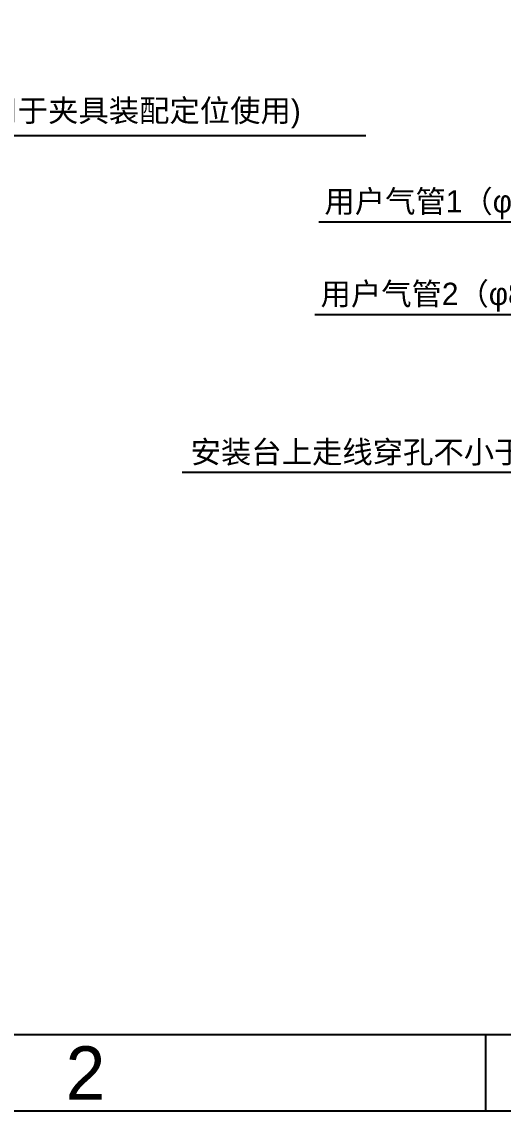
# Model space of a CAD drawing. Header units: millimetres. Extents: x 4086 to 8300, y 123 to 1549.
# Drawn here: x 6641.6 to 6793.1, y 123.6 to 466.3 of the extents above; entities that cross this region are included whole.
import ezdxf
from ezdxf import colors
from ezdxf.entities.mleader import LeaderData, LeaderLine
from ezdxf.enums import TextEntityAlignment as Align
from ezdxf.math import Vec2, Vec3

# ---------------------------------------------------------------- set-up
doc = ezdxf.new("R2010")
doc.units = ezdxf.units.MM
doc.layers.add('模板', color=7, linetype='Continuous')
doc.styles.add('思源黑', font='SourceHanSansCN-Normal.ttf')

# ---------------------------------------------------------------- blocks, each defined once
blk = doc.blocks.new('图纸1')
at = {"color": 2}
blk.add_line((6787.66, 123.62), (6787.66, 147.62), dxfattribs=at)
for points in [[(6283.66, 123.62), (6283.66, 1549.22), (8299.66, 1549.22), (8299.66, 123.62)], [(6403.66, 147.62), (6403.66, 1525.22), (8275.66, 1525.22), (8275.66, 147.62)]]:
    blk.add_lwpolyline(points, close=True, dxfattribs=at)
at = {"color": 2, "style": '思源黑'}
blk.add_text('2', height=16.8, dxfattribs=at).set_placement((6661.66, 135.62), align=Align.MIDDLE_CENTER)
for tag, height, p in [('整机外形图', 19.2, (7891.14, 256.64)), ('当前页', 12, (8059.66, 207.62)), ('总页数', 12, (8203.66, 207.62))]:
    blk.add_attdef(tag, text='', height=height, dxfattribs=at).set_placement(p, align=Align.MIDDLE)
at = {"color": 7, "style": '思源黑'}
for tag, height, p in [('编号', 19.2, (8134.84, 252.67)), ('比例', 12, (7939.66, 171.62))]:
    blk.add_attdef(tag, text='', height=height, dxfattribs=at).set_placement(p, align=Align.MIDDLE)

msp = doc.modelspace()

# ---------------------------------------------------------------- block references
at = {"layer": '模板'}
msp.add_blockref('图纸1', (0, 0), dxfattribs=at)

# ---------------------------------------------------------------- leaders
ml = msp.add_multileader_mtext('Standard')
ml.set_content('\\A1;{\\C256;φ5 {\\H0.7x;\\S+0.05^ 0;}(用于夹具装配定位使用)}', style='思源黑')
ml.set_leader_properties()
ml.build(insert=Vec2(0, 0))
ml.multileader.update_dxf_attribs({"text_left_attachment_type": 5, "text_right_attachment_type": 5, "dogleg_length": 1, "arrow_head_size": 6})
ctx = ml.context
ctx.base_point, ctx.char_height, ctx.arrow_head_size, ctx.plane_origin = Vec3(6595.213, 430.592), 7, 6, Vec3(6743.905, 437.747)
ctx.left_attachment, ctx.right_attachment = 5, 5
notes = []
notes.append((ctx, [(0, (1, 1, 0), (6594.213, 430.592), (1, 0), 1, [(0, [(6553.849, 399.629)], 0, [])])]))
ctx.mtext.insert, ctx.mtext.flow_direction = Vec3(6597.213, 444.284), 5
ml = msp.add_multileader_mtext('Standard')
ml.set_content('用户气管1（φ8 灰）', style='思源黑')
ml.set_leader_properties()
ml.build(insert=Vec2(0, 0))
ml.multileader.update_dxf_attribs({"text_left_attachment_type": 5, "text_right_attachment_type": 5, "dogleg_length": 1, "arrow_head_size": 6})
ctx = ml.context
ctx.base_point, ctx.char_height, ctx.arrow_head_size, ctx.plane_origin = Vec3(6741.067, 403.254), 7, 6, Vec3(6844.002, 370.761)
ctx.left_attachment, ctx.right_attachment, ctx.text_align_type = 5, 5, 2
notes.append((ctx, [(0, (1, 1, 0), (6825.748, 403.254), (-1, 0), 1, [(0, [(6844.002, 370.761)], 0, [])])]))
ctx.mtext.insert, ctx.mtext.alignment, ctx.mtext.flow_direction = Vec3(6822.748, 413.336), 3, 5
ml = msp.add_multileader_mtext('Standard')
ml.set_content('用户气管2（φ8 蓝）', style='思源黑')
ml.set_leader_properties()
ml.build(insert=Vec2(0, 0))
ml.multileader.update_dxf_attribs({"text_left_attachment_type": 5, "text_right_attachment_type": 5, "dogleg_length": 1, "arrow_head_size": 6})
ctx = ml.context
ctx.base_point, ctx.char_height, ctx.arrow_head_size, ctx.plane_origin = Vec3(6739.833, 374.158), 7, 6, Vec3(6756.391, 204.423)
ctx.left_attachment, ctx.right_attachment, ctx.text_align_type = 5, 5, 2
notes.append((ctx, [(0, (1, 1, 0), (6824.514, 374.158), (-1, 0), 1, [(0, [(6844.44, 362.028)], 0, [])])]))
ctx.mtext.insert, ctx.mtext.alignment, ctx.mtext.flow_direction = Vec3(6821.514, 384.24), 3, 5
ml = msp.add_multileader_mtext('Standard')
ml.set_content('安装台上走线穿孔不小于φ65', style='思源黑')
ml.set_leader_properties()
ml.build(insert=Vec2(0, 0))
ml.multileader.update_dxf_attribs({"text_left_attachment_type": 5, "text_right_attachment_type": 5, "dogleg_length": 1, "arrow_head_size": 6})
ctx = ml.context
ctx.base_point, ctx.char_height, ctx.arrow_head_size, ctx.plane_origin = Vec3(6692.598, 324.55), 7, 6, Vec3(6834.98, 336.784)
ctx.left_attachment, ctx.right_attachment, ctx.text_align_type = 5, 5, 2
notes.append((ctx, [(0, (1, 1, 0), (6819.245, 324.55), (-1, 0), 1, [(0, [(6834.98, 336.784)], 0, [])])]))
ctx.mtext.insert, ctx.mtext.alignment, ctx.mtext.flow_direction = Vec3(6816.245, 334.496), 3, 5
for ctx, leaders in notes:
    for number, flags, end, landing, length, lines in leaders:
        leader = LeaderData()
        leader.index, (leader.has_last_leader_line, leader.has_dogleg_vector, leader.attachment_direction) = number, flags
        leader.last_leader_point, leader.dogleg_vector, leader.dogleg_length = Vec3(end), Vec3(landing), length
        for number, points, colour, breaks in lines:
            line = LeaderLine()
            line.index, line.vertices, line.color, line.breaks = number, Vec3.list(points), colors.encode_raw_color(colour), breaks
            leader.lines.append(line)
        ctx.leaders.append(leader)

doc.saveas('drawing.dxf')
